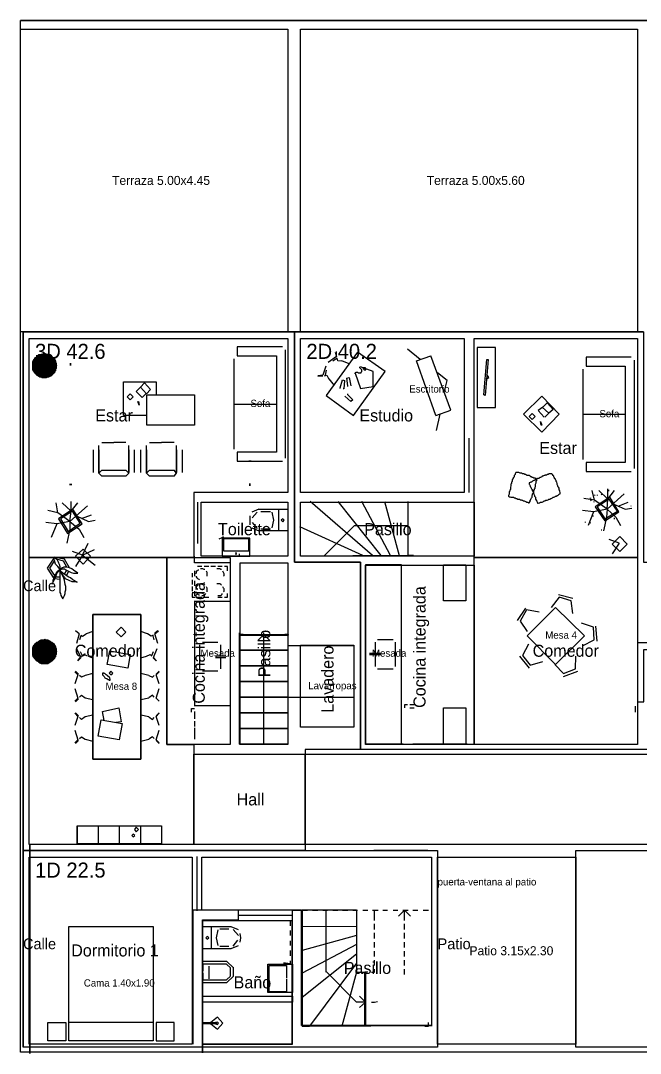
# Model space of a CAD drawing. Header units: metres. Extents: x 0 to 91.3, y 0 to 17.1.
# Drawn here: x 0 to 10.3, y -0.02 to 17.14 of the extents above; entities that cross this region are included whole.
import ezdxf

# ---------------------------------------------------------------- set-up
doc = ezdxf.new("R2010")
doc.units = ezdxf.units.M
for name, color, linetype in [('Trazo_Cotas', 9, 'Continuous'), ('Trazo_Entrada', 1, 'Continuous'), ('Trazo_Equipamiento', 8, 'Continuous'), ('Trazo_Estancias', 3, 'Continuous'), ('Trazo_Fachada', 30, 'Continuous'), ('Trazo_Medianeras', 8, 'Continuous'), ('Trazo_Pasillo', 9, 'Continuous'), ('Trazo_Patios', 3, 'Continuous'), ('Trazo_Puertas', 1, 'Continuous'), ('Trazo_Terreno', 7, 'Continuous'), ('Trazo_Unidad', 7, 'Continuous'), ('Trazo_Ventanas', 5, 'Continuous')]:
    doc.layers.add(name, color=color, linetype=linetype)

msp = doc.modelspace()

# ---------------------------------------------------------------- linework, layer by layer
at = {"layer": 'Trazo_Cotas'}
for points in [[(4.44, 17), (4.44, 11.97), (0, 11.97), (0, 17)], [(10.25, 17), (10.25, 11.97), (4.65, 11.97), (4.65, 17)], [(9.23, 3.24), (9.23, 0.13), (6.93, 0.13), (6.93, 3.24)]]:
    msp.add_lwpolyline(points, close=True, dxfattribs=at)
at = {"layer": 'Trazo_Entrada'}
for p, q in [((9.03, 5.03), (7.54, 5.03)), ((4.73, 4.94), (4.73, 3.45)), ((6.77, 3.35), (5.87, 3.35))]:
    msp.add_line(p, q, dxfattribs=at)
at = {"layer": 'Trazo_Equipamiento', "color": 9}
for p, q in [((4.4, 9.87), (4.4, 11.67)), ((6.64, 11.51), (6.43, 11.68)), ((3.55, 10.02), (3.55, 11.52)), ((5.25, 11.56), (5.11, 11.46)), ((5.26, 11.53), (5.19, 11.48)), ((5.23, 11.63), (5.25, 11.56)), ((5.25, 11.57), (5.25, 11.64)), ((6.58, 11.49), (6.82, 11.57)), ((7.15, 10.67), (6.82, 11.57)), ((10.2, 9.7), (10.2, 11.5)), ((5.07, 11.4), (5.02, 11.25)), ((5.08, 11.33), (5.06, 11.25)), ((5.46, 11.44), (5.34, 11.49)), ((6.9, 10.58), (6.58, 11.49)), ((9.35, 9.85), (9.35, 11.35)), ((5.02, 11.25), (4.94, 11.24)), ((4.94, 11.23), (5.02, 11.24)), ((5.12, 11.19), (5.21, 11.08)), ((1.99, 11.05), (1.92, 10.98)), ((2.06, 11.12), (1.99, 11.05)), ((2.09, 10.94), (1.99, 11.05)), ((2.09, 10.94), (1.99, 11.05)), ((2.06, 11.12), (2.16, 11.01)), ((2.16, 11.01), (2.09, 10.94)), ((1.92, 10.98), (2.02, 10.88)), ((2.09, 10.95), (2.02, 10.88)), ((3.55, 10.77), (4.25, 10.77)), ((6.9, 10.58), (7.15, 10.67)), ((8.68, 10.72), (8.6, 10.66)), ((8.6, 10.66), (8.7, 10.55)), ((8.78, 10.62), (8.67, 10.72)), ((8.78, 10.62), (8.67, 10.72)), ((8.75, 10.79), (8.68, 10.72)), ((8.75, 10.79), (8.85, 10.68)), ((8.85, 10.68), (8.78, 10.62)), ((6.91, 10.33), (6.97, 10.6)), ((8.78, 10.62), (8.71, 10.55)), ((9.35, 10.6), (10.05, 10.6)), ((1.35, 10.13), (1.55, 10.13)), ((1.75, 10.13), (1.55, 10.13)), ((2.14, 10.13), (2.34, 10.13)), ((2.55, 10.13), (2.34, 10.13)), ((1.21, 9.63), (1.21, 10.01)), ((1.3, 9.62), (1.3, 10.08)), ((1.3, 10.01), (1.3, 9.63)), ((1.8, 9.62), (1.8, 10.08)), ((1.8, 10.01), (1.8, 9.63)), ((1.89, 9.63), (1.89, 10.01)), ((2, 9.63), (2, 10.01)), ((2.09, 9.62), (2.09, 10.08)), ((2.09, 10.01), (2.09, 9.63)), ((2.59, 9.62), (2.59, 10.08)), ((2.59, 10.01), (2.59, 9.63)), ((2.69, 9.63), (2.69, 10.01)), ((3.6, 9.82), (4.35, 9.82)), ((9.4, 9.65), (10.15, 9.65)), ((9.54, 9.17), (9.5, 9.33)), ((9.75, 9.02), (10.03, 9.28)), ((9.76, 9.19), (9.76, 9.36)), ((9.76, 9.19), (9.87, 9.33)), ((0.62, 8.96), (0.59, 9.13)), ((0.84, 8.99), (0.84, 9.15)), ((0.84, 8.99), (0.95, 9.13)), ((9.93, 9.07), (10.1, 9.14)), ((0.82, 8.82), (1.11, 9.08)), ((1.01, 8.87), (1.18, 8.93)), ((9.52, 8.98), (9.34, 9)), ((0.6, 8.78), (0.42, 8.8)), ((1.03, 8.26), (1.12, 8.46)), ((9.95, 8.46), (9.78, 8.52)), ((9.95, 8.46), (9.83, 8.28)), ((1.03, 8.26), (0.86, 8.32)), ((1.03, 8.26), (0.91, 8.07)), ((1.03, 8.26), (1.23, 8.35)), ((1.03, 8.26), (1.24, 8.09)), ((0.58, 7.9), (0.65, 7.9)), ((0.73, 7.94), (0.77, 8.01)), ((0.76, 7.92), (0.8, 7.99)), ((0.56, 7.87), (0.65, 7.86)), ((9.18, 7.54), (8.94, 7.6)), ((8.39, 7.38), (8.25, 7.17)), ((1.2, 4.87), (1.2, 7.27)), ((1.2, 7.27), (2, 7.27)), ((2, 7.27), (2, 4.87)), ((9.58, 6.83), (9.56, 7.08)), ((0.97, 6.95), (0.91, 7)), ((0.97, 6.95), (0.93, 6.79)), ((1, 6.92), (0.98, 6.85)), ((1.2, 6.99), (1.09, 6.95)), ((2.11, 6.95), (2, 6.99)), ((2.22, 6.85), (2.2, 6.92)), ((2.23, 6.95), (2.29, 7)), ((2.28, 7), (2.23, 6.96)), ((2.28, 6.79), (2.23, 6.95)), ((0.93, 6.71), (1, 6.56)), ((2.21, 6.56), (2.27, 6.71)), ((0.95, 6.5), (0.99, 6.56)), ((1, 6.55), (0.95, 6.5)), ((0.99, 6.66), (1.02, 6.59)), ((1.12, 6.58), (1.2, 6.55)), ((2, 6.55), (2.09, 6.58)), ((2.18, 6.59), (2.21, 6.66)), ((2.2, 6.55), (2.25, 6.5)), ((2.26, 6.5), (2.21, 6.56)), ((8.29, 6.58), (8.45, 6.38)), ((0.9, 6.32), (0.95, 6.27)), ((0.95, 6.27), (0.9, 6.12)), ((0.96, 6.28), (0.91, 6.33)), ((1.2, 6.29), (1.07, 6.26)), ((2.13, 6.26), (2, 6.29)), ((2.25, 6.28), (2.3, 6.33)), ((2.3, 6.32), (2.25, 6.27)), ((2.3, 6.12), (2.25, 6.27)), ((9.02, 6.24), (9.26, 6.33)), ((0.9, 6.04), (0.95, 5.88)), ((2.25, 5.88), (2.3, 6.04)), ((0.95, 5.88), (0.9, 5.83)), ((0.91, 5.82), (0.96, 5.87)), ((1.07, 5.89), (1.2, 5.86)), ((2, 5.86), (2.13, 5.89)), ((2.25, 5.88), (2.3, 5.83)), ((0.9, 5.63), (0.95, 5.58)), ((0.95, 5.58), (0.9, 5.43)), ((0.96, 5.59), (0.91, 5.64)), ((1.2, 5.6), (1.07, 5.57)), ((2.13, 5.57), (2, 5.6)), ((2.25, 5.59), (2.3, 5.64)), ((2.3, 5.63), (2.25, 5.58)), ((2.3, 5.43), (2.25, 5.58)), ((0.9, 5.35), (0.95, 5.19)), ((2.25, 5.19), (2.3, 5.35)), ((0.95, 5.19), (0.9, 5.14)), ((0.91, 5.13), (0.96, 5.18)), ((1.07, 5.2), (1.2, 5.17)), ((2, 5.17), (2.13, 5.2)), ((2.25, 5.19), (2.3, 5.14)), ((2.3, 5.13), (2.25, 5.18)), ((2, 4.87), (1.2, 4.87)), ((0.94, 3.76), (0.94, 3.46)), ((1.29, 3.76), (1.29, 3.46)), ((1.64, 3.76), (1.64, 3.46)), ((1.99, 3.76), (1.99, 3.46)), ((2.34, 3.76), (2.34, 3.46)), ((2.2, 0.49), (0.8, 0.49))]:
    msp.add_line(p, q, dxfattribs=at)
at = {"layer": 'Trazo_Equipamiento', "color": 8}
for p, q in [((5.85, 8.25), (4.81, 9.15)), ((5.99, 8.25), (5.28, 9.15)), ((6.15, 8.25), (5.67, 9.15)), ((6.44, 9.07), (6.44, 9.15)), ((6.44, 8.25), (6.44, 9.15)), ((3.96, 9.02), (3.84, 8.97)), ((3.93, 8.97), (3.85, 8.88)), ((4.15, 8.98), (3.99, 8.98)), ((4.21, 8.84), (4.18, 8.97)), ((4.29, 8.66), (4.29, 9.02)), ((6.44, 8.91), (6.44, 8.99)), ((3.81, 8.91), (3.81, 8.84)), ((3.81, 8.84), (3.81, 8.76)), ((3.85, 8.8), (3.93, 8.7)), ((4.18, 8.71), (4.21, 8.84)), ((6.44, 8.74), (6.44, 8.82)), ((3.84, 8.71), (3.96, 8.66)), ((4.15, 8.69), (3.99, 8.69)), ((5.69, 8.25), (4.64, 8.73)), ((5.55, 8.75), (5.05, 8.25)), ((5.55, 8.75), (6.44, 8.75)), ((5.88, 8.75), (6.16, 8.75)), ((6.44, 8.57), (6.44, 8.66)), ((6.44, 8.41), (6.44, 8.49)), ((3.01, 8.07), (2.94, 8.07)), ((3.13, 8.07), (3.05, 8.07)), ((3.24, 8.07), (3.16, 8.07)), ((3.35, 8.07), (3.28, 8.07)), ((2.85, 7.96), (2.85, 7.89)), ((2.89, 8), (2.89, 7.91)), ((2.85, 7.85), (2.85, 7.77)), ((2.85, 7.74), (2.85, 7.66)), ((2.89, 7.83), (2.89, 7.75)), ((2.89, 7.66), (2.89, 7.58)), ((2.94, 7.56), (3.01, 7.56)), ((2.94, 7.56), (3.01, 7.56)), ((3.05, 7.56), (3.13, 7.56)), ((3.05, 7.56), (3.13, 7.56)), ((3.28, 7.56), (3.35, 7.56)), ((3.28, 7.56), (3.35, 7.56)), ((2.89, 7.5), (2.89, 7.41)), ((2.89, 7.33), (2.89, 7.25)), ((2.89, 7.16), (2.89, 7.08)), ((2.89, 7), (2.89, 6.91)), ((2.89, 6.83), (2.89, 6.75)), ((2.98, 6.37), (2.98, 6.77)), ((3.02, 6.81), (3.28, 6.81)), ((3.32, 6.77), (3.32, 6.58)), ((5.55, 6.75), (4.45, 6.75)), ((5.89, 6.81), (5.89, 6.63)), ((6.19, 6.85), (5.93, 6.85)), ((6.23, 6.41), (6.23, 6.81)), ((2.89, 6.66), (2.89, 6.58)), ((3.41, 6.58), (3.24, 6.58)), ((3.24, 6.56), (3.41, 6.56)), ((3.32, 6.56), (3.32, 6.37)), ((5.8, 6.63), (5.98, 6.63)), ((5.98, 6.6), (5.8, 6.6)), ((5.89, 6.6), (5.89, 6.41)), ((2.89, 6.5), (2.89, 6.41)), ((5.93, 6.37), (6.19, 6.37)), ((2.89, 6.33), (2.89, 6.25)), ((3.28, 6.33), (3.02, 6.33)), ((2.89, 6.16), (2.89, 6.08)), ((2.89, 6), (2.89, 5.91)), ((4.45, 5.9), (5.55, 5.9)), ((2.89, 5.83), (2.89, 5.75)), ((6.54, 5.77), (6.47, 5.77)), ((6.47, 5.72), (6.54, 5.72)), ((10.22, 5.65), (10.22, 5.75)), ((2.89, 5.66), (2.89, 5.58)), ((2.89, 5.61), (2.89, 5.54)), ((2.89, 5.5), (2.89, 5.41)), ((2.89, 5.5), (2.89, 5.43)), ((2.89, 5.39), (2.89, 5.31)), ((2.89, 5.33), (2.89, 5.25)), ((2.89, 5.28), (2.89, 5.2)), ((3.64, 5.12), (3.75, 5.12)), ((3.84, 5.12), (3.92, 5.12)), ((4, 5.12), (4.09, 5.12)), ((4.17, 5.12), (4.25, 5.12)), ((4.34, 5.12), (4.44, 5.12)), ((6.36, 5.12), (5.73, 5.12)), ((7.42, 5.12), (6.52, 5.12)), ((5.58, 2.36), (4.68, 2.36)), ((4.68, 2.36), (4.77, 2.36)), ((4.85, 2.36), (4.94, 2.36)), ((5.02, 2.36), (5.1, 2.36)), ((5.19, 2.36), (5.27, 2.36)), ((5.35, 2.36), (5.44, 2.36)), ((5.52, 2.36), (5.6, 2.36)), ((5.69, 2.36), (5.77, 2.36)), ((5.85, 2.36), (5.94, 2.36)), ((6.02, 2.36), (6.1, 2.36)), ((6.19, 2.36), (6.27, 2.36)), ((6.35, 2.36), (6.44, 2.36)), ((6.52, 2.36), (6.6, 2.36)), ((6.69, 2.36), (6.78, 2.36)), ((3.17, 1.72), (3.17, 2.08)), ((3.62, 2.03), (3.5, 2.08)), ((4.48, 2.19), (4.48, 2.1)), ((5.58, 2.09), (4.68, 2.08)), ((3.28, 2.03), (3.25, 1.9)), ((3.25, 1.9), (3.28, 1.77)), ((3.31, 2.05), (3.46, 2.05)), ((3.62, 1.94), (3.53, 2.04)), ((3.66, 1.9), (3.65, 1.97)), ((3.65, 1.83), (3.66, 1.9)), ((4.48, 2.02), (4.48, 1.94)), ((5.58, 1.94), (4.68, 1.69)), ((3.31, 1.76), (3.46, 1.76)), ((3.5, 1.72), (3.62, 1.77)), ((3.53, 1.76), (3.61, 1.86)), ((4.48, 1.85), (4.48, 1.77)), ((5.58, 1.79), (4.68, 1.31)), ((4.48, 1.69), (4.48, 1.6)), ((5.58, 1.63), (4.68, 0.91)), ((3.02, 1.16), (3.02, 1.5)), ((3.42, 1.46), (3.03, 1.46)), ((3.03, 1.46), (3.03, 1.35)), ((3.13, 1.43), (3.13, 1.22)), ((3.54, 1.4), (3.42, 1.51)), ((3.49, 1.4), (3.42, 1.46)), ((3.49, 1.27), (3.49, 1.4)), ((3.54, 1.26), (3.54, 1.41)), ((5.58, 1.48), (4.8, 0.43)), ((3.03, 1.31), (3.03, 1.2)), ((3.42, 1.15), (3.54, 1.26)), ((3.42, 1.2), (3.49, 1.26)), ((5.08, 1.34), (5.58, 0.83)), ((5.58, 1.33), (5.34, 0.43)), ((3.42, 1.15), (3.02, 1.15)), ((3.03, 1.2), (3.42, 1.2)), ((5.73, 0.83), (5.58, 0.83)), ((3.02, 0.13), (4.52, 0.13))]:
    msp.add_line(p, q, dxfattribs=at)
at = {"layer": 'Trazo_Equipamiento', "color": 9}
for points in [[(4.35, 11.72), (3.6, 11.72), (3.6, 11.57), (4.25, 11.57), (4.25, 9.97), (3.6, 9.97), (3.6, 9.82)], [(3.6, 11.57), (4.25, 11.57), (4.25, 9.97), (3.6, 9.97)], [(5.34, 11.48), (5.27, 11.49), (5.26, 11.53)], [(10.15, 11.55), (9.4, 11.55), (9.4, 11.4), (10.05, 11.4), (10.05, 9.8), (9.4, 9.8), (9.4, 9.65)], [(5.56, 11.28), (5.65, 11.03), (5.86, 11.06), (5.86, 11.31), (5.65, 11.39)], [(5.56, 11.27), (5.56, 11.29), (5.57, 11.29), (5.57, 11.3), (5.6, 11.3), (5.61, 11.29), (5.66, 11.29), (5.66, 11.3), (5.67, 11.31), (5.67, 11.34), (5.64, 11.37), (5.64, 11.39)], [(9.4, 11.4), (10.05, 11.4), (10.05, 9.8), (9.4, 9.8)], [(5.05, 11.24), (5.09, 11.25), (5.12, 11.18)], [(5.31, 11.03), (5.31, 11.04), (5.35, 11.17), (5.38, 11.16), (5.37, 11.02), (5.36, 11.02)], [(5.44, 11.06), (5.44, 11.07), (5.42, 11.2), (5.46, 11.21), (5.49, 11.07)], [(7.04, 10.96), (7.09, 11.16), (6.93, 11.29)], [(7.74, 11.18), (7.78, 11.21), (7.75, 11.26)], [(2.1, 10.58), (1.71, 10.58), (1.71, 11.14), (2.25, 11.14), (2.25, 10.92)], [(5.43, 10.94), (5.43, 10.93), (5.52, 10.84), (5.49, 10.81), (5.39, 10.9)], [(1.96, 10.81), (1.97, 10.75), (1.95, 10.81)], [(8.64, 10.48), (8.66, 10.42), (8.65, 10.42), (8.64, 10.48)], [(1.35, 9.67), (1.3, 9.62), (1.35, 9.57)], [(1.35, 9.67), (1.55, 9.67), (1.75, 9.67)], [(1.75, 9.57), (1.8, 9.62), (1.75, 9.67)], [(2.14, 9.67), (2.09, 9.62), (2.14, 9.57)], [(2.14, 9.67), (2.34, 9.67), (2.55, 9.67)], [(2.55, 9.57), (2.59, 9.62), (2.55, 9.67)], [(1.75, 9.57), (1.55, 9.57), (1.35, 9.57)], [(2.55, 9.57), (2.34, 9.57), (2.14, 9.57)], [(9.75, 9.02), (9.76, 9.19), (9.61, 9.33)], [(9.65, 9.27), (9.66, 9.26), (9.66, 9.27)], [(9.77, 9.33), (9.78, 9.33), (9.77, 9.33)], [(0.82, 8.82), (0.84, 8.99), (0.69, 9.13)], [(9.75, 9.02), (9.54, 9.17), (9.36, 9.2)], [(9.47, 9.2), (9.47, 9.21), (9.47, 9.2)], [(9.47, 9.17), (9.48, 9.16), (9.48, 9.17)], [(9.53, 9.14), (9.53, 9.15), (9.53, 9.15)], [(9.54, 9.26), (9.55, 9.25), (9.55, 9.25)], [(9.58, 9.26), (9.58, 9.26), (9.58, 9.25)], [(9.85, 9.11), (10.05, 9.02), (10.16, 9.04)], [(0.82, 8.82), (0.62, 8.96), (0.45, 9)], [(9.75, 9.02), (9.52, 8.98), (9.43, 8.75)], [(9.75, 9.02), (9.74, 8.89), (9.69, 8.66)], [(9.75, 9.02), (9.89, 8.89), (9.97, 8.75)], [(9.87, 8.96), (9.88, 8.96), (9.88, 8.96)], [(10.15, 9.07), (10.15, 9.07), (10.15, 9.08)], [(0.82, 8.82), (0.6, 8.78), (0.51, 8.55)], [(0.82, 8.82), (0.82, 8.69), (0.77, 8.46)], [(0.82, 8.82), (0.97, 8.69), (1.05, 8.55)], [(0.93, 8.91), (1.13, 8.82), (1.24, 8.84)], [(9.39, 8.8), (9.39, 8.8), (9.39, 8.81)], [(9.46, 8.8), (9.47, 8.79), (9.47, 8.8)], [(9.51, 8.91), (9.51, 8.91), (9.52, 8.91)], [(9.86, 8.87), (9.87, 8.86), (9.87, 8.88)], [(9.65, 8.68), (9.66, 8.68), (9.66, 8.68)], [(0.55, 8.21), (0.44, 8.04), (0.55, 7.87)], [(0.56, 8.17), (0.48, 8.04), (0.57, 7.91)], [(0.65, 8.01), (0.64, 8.04), (0.62, 8.07), (0.58, 8.11), (0.55, 8.2), (0.55, 8.23)], [(0.55, 8.23), (0.58, 8.21), (0.6, 8.19), (0.62, 8.16), (0.63, 8.13), (0.64, 8.11), (0.65, 8.07), (0.65, 8.01)], [(0.81, 8.05), (0.73, 8.19), (0.57, 8.22)], [(0.77, 8.06), (0.71, 8.16), (0.6, 8.19)], [(0.65, 8.01), (0.6, 7.96), (0.59, 7.93), (0.58, 7.89), (0.52, 7.77)], [(0.54, 7.81), (0.54, 7.84), (0.55, 7.86), (0.57, 7.92), (0.59, 7.95), (0.6, 7.98), (0.62, 8), (0.64, 8.01), (0.65, 8.01)], [(0.95, 7.96), (0.88, 8.01), (0.85, 8.03), (0.81, 8.05), (0.76, 8.06), (0.72, 8.06), (0.68, 8.04), (0.65, 8.01)], [(0.65, 8.01), (0.69, 8.03), (0.73, 8.03), (0.74, 8.02), (0.84, 7.97), (0.88, 7.96), (0.95, 7.96)], [(0.65, 8.01), (0.65, 7.64), (0.66, 7.62), (0.67, 7.59), (0.7, 7.53)], [(0.7, 7.53), (0.73, 7.59), (0.74, 7.62), (0.74, 7.65), (0.75, 7.68), (0.75, 7.74), (0.74, 7.77), (0.73, 7.84), (0.71, 7.89), (0.65, 8.01)], [(0.65, 8.01), (0.67, 7.97), (0.7, 7.92), (0.73, 7.89), (0.74, 7.87), (0.8, 7.84), (0.85, 7.82), (0.9, 7.82), (0.94, 7.81)], [(0.94, 7.81), (0.87, 7.85), (0.83, 7.88), (0.79, 7.9), (0.72, 7.95), (0.65, 8.01)], [(9.18, 7.29), (9.15, 7.5), (8.95, 7.56), (8.82, 7.39)], [(8.62, 7.31), (8.41, 7.35), (8.3, 7.16), (8.42, 6.99)], [(9.34, 6.75), (9.53, 6.85), (9.52, 7.06), (9.32, 7.13)], [(1, 6.93), (1.03, 6.91), (1.09, 6.95)], [(2.2, 6.93), (2.17, 6.91), (2.11, 6.95)], [(8.44, 6.78), (8.34, 6.59), (8.47, 6.43), (8.68, 6.49)], [(1.11, 6.58), (1.05, 6.61), (1.02, 6.58)], [(2.09, 6.58), (2.15, 6.61), (2.18, 6.58)], [(8.88, 6.44), (9.02, 6.29), (9.22, 6.37), (9.23, 6.58)], [(1.07, 6.26), (1.01, 6.23), (0.98, 6.26)], [(2.13, 6.26), (2.19, 6.23), (2.22, 6.26)], [(0.98, 5.9), (1.01, 5.93), (1.07, 5.89)], [(2.22, 5.9), (2.19, 5.93), (2.13, 5.89)], [(1.39, 5.51), (1.36, 5.66), (1.63, 5.72), (1.67, 5.49), (1.58, 5.48)], [(1.07, 5.57), (1.01, 5.53), (0.98, 5.56)], [(2.13, 5.57), (2.19, 5.53), (2.22, 5.56)], [(0.98, 5.21), (1.01, 5.24), (1.07, 5.2)], [(2.22, 5.21), (2.19, 5.24), (2.13, 5.2)]]:
    msp.add_lwpolyline(points, dxfattribs=at)
for points in [[(7.59, 10.71), (7.89, 10.71), (7.89, 11.71), (7.59, 11.71)], [(5.53, 10.58), (6.06, 11.31), (5.6, 11.63), (5.08, 10.91)], [(7.7, 10.92), (7.75, 11.51), (7.77, 11.51), (7.72, 10.91)], [(0.83, 11.41), (0.83, 11.45)], [(5.69, 11.37), (5.71, 11.34), (5.74, 11.34), (5.73, 11.37)], [(1.82, 10.84), (1.87, 10.89), (1.82, 10.94), (1.77, 10.89)], [(2.89, 10.42), (2.1, 10.42), (2.1, 10.92), (2.89, 10.92)], [(8.66, 10.3), (8.95, 10.6), (8.66, 10.9), (8.36, 10.6)], [(8.5, 10.51), (8.55, 10.56), (8.5, 10.61), (8.45, 10.56)], [(3.79, 9.82), (3.83, 9.82)], [(8.45, 9.13), (8.47, 9.15), (8.47, 9.17), (8.48, 9.18), (8.48, 9.19), (8.49, 9.21), (8.5, 9.22), (8.5, 9.25), (8.51, 9.26), (8.51, 9.28), (8.53, 9.3), (8.53, 9.33), (8.54, 9.35), (8.54, 9.36), (8.55, 9.37), (8.55, 9.39), (8.56, 9.4), (8.56, 9.44), (8.57, 9.46), (8.57, 9.49), (8.58, 9.5), (8.58, 9.52), (8.57, 9.53), (8.56, 9.53), (8.55, 9.54), (8.53, 9.54), (8.52, 9.55), (8.5, 9.55), (8.49, 9.56), (8.48, 9.56), (8.47, 9.57), (8.45, 9.58), (8.42, 9.58), (8.41, 9.59), (8.39, 9.6), (8.38, 9.6), (8.37, 9.61), (8.34, 9.61), (8.33, 9.62), (8.3, 9.62), (8.28, 9.63), (8.23, 9.63), (8.22, 9.61), (8.22, 9.6), (8.2, 9.58), (8.2, 9.56), (8.19, 9.55), (8.18, 9.53), (8.18, 9.52), (8.17, 9.51), (8.17, 9.48), (8.16, 9.47), (8.16, 9.45), (8.15, 9.44), (8.15, 9.41), (8.14, 9.39), (8.14, 9.35), (8.13, 9.34), (8.13, 9.32), (8.12, 9.31), (8.12, 9.27), (8.11, 9.25), (8.11, 9.24), (8.12, 9.23), (8.13, 9.23), (8.15, 9.22), (8.19, 9.22), (8.2, 9.21), (8.22, 9.21), (8.23, 9.2), (8.25, 9.2), (8.26, 9.19), (8.29, 9.19), (8.3, 9.18), (8.32, 9.18), (8.33, 9.17), (8.34, 9.17), (8.36, 9.16), (8.37, 9.16), (8.39, 9.15), (8.4, 9.15), (8.41, 9.14), (8.43, 9.14), (8.44, 9.13)], [(8.59, 9.12), (8.6, 9.12), (8.62, 9.13), (8.63, 9.13), (8.64, 9.14), (8.67, 9.14), (8.69, 9.15), (8.7, 9.16), (8.72, 9.16), (8.73, 9.17), (8.75, 9.17), (8.77, 9.18), (8.78, 9.19), (8.8, 9.19), (8.81, 9.2), (8.82, 9.2), (8.84, 9.21), (8.85, 9.22), (8.86, 9.22), (8.88, 9.23), (8.89, 9.24), (8.9, 9.24), (8.92, 9.25), (8.93, 9.25), (8.95, 9.27), (8.97, 9.28), (8.97, 9.3), (8.96, 9.32), (8.96, 9.33), (8.95, 9.34), (8.95, 9.37), (8.94, 9.39), (8.93, 9.4), (8.93, 9.41), (8.92, 9.43), (8.92, 9.45), (8.91, 9.47), (8.9, 9.48), (8.9, 9.5), (8.89, 9.51), (8.89, 9.52), (8.88, 9.53), (8.87, 9.55), (8.86, 9.56), (8.86, 9.57), (8.85, 9.58), (8.84, 9.6), (8.83, 9.61), (8.78, 9.61), (8.77, 9.6), (8.75, 9.6), (8.74, 9.59), (8.72, 9.59), (8.71, 9.58), (8.7, 9.58), (8.68, 9.57), (8.67, 9.57), (8.66, 9.56), (8.64, 9.55), (8.63, 9.55), (8.61, 9.53), (8.59, 9.53), (8.58, 9.52), (8.56, 9.52), (8.54, 9.5), (8.53, 9.5), (8.51, 9.49), (8.49, 9.47), (8.48, 9.47), (8.46, 9.46), (8.45, 9.46), (8.45, 9.44), (8.46, 9.43), (8.47, 9.41), (8.47, 9.4), (8.48, 9.39), (8.48, 9.38), (8.49, 9.36), (8.5, 9.35), (8.5, 9.33), (8.52, 9.31), (8.52, 9.3), (8.53, 9.28), (8.53, 9.27), (8.54, 9.25), (8.54, 9.24), (8.56, 9.22), (8.56, 9.19), (8.57, 9.17), (8.58, 9.16), (8.58, 9.15), (8.59, 9.13)], [(3.81, 9.45), (3.81, 9.41)], [(0.85, 9.43), (0.81, 9.43)], [(9.94, 8.98), (9.79, 9.22), (9.55, 9.06), (9.71, 8.83)], [(9.92, 8.99), (9.78, 9.19), (9.58, 9.06), (9.71, 8.86)], [(1.02, 8.78), (0.87, 9.02), (0.63, 8.86), (0.78, 8.62)], [(0.99, 8.79), (0.86, 8.99), (0.66, 8.86), (0.79, 8.65)], [(9.96, 8.32), (10.08, 8.44), (9.96, 8.57), (9.83, 8.44)], [(1.04, 8.11), (1.16, 8.24), (1.04, 8.36), (0.91, 8.24)], [(8.89, 6.44), (9.37, 6.92), (8.89, 7.39), (8.42, 6.92)], [(2, 7.27), (1.2, 7.27), (1.2, 4.87), (2, 4.87)], [(1.67, 6.9), (1.75, 6.98), (1.67, 7.06), (1.59, 6.98)], [(1.82, 6.61), (1.78, 6.38), (1.44, 6.44), (1.48, 6.67)], [(1.36, 6.3), (1.36, 6.27), (1.39, 6.24), (1.4, 6.22), (1.42, 6.21), (1.43, 6.21), (1.45, 6.19), (1.46, 6.19), (1.47, 6.18), (1.49, 6.18), (1.49, 6.2), (1.48, 6.21), (1.48, 6.22), (1.44, 6.26), (1.42, 6.27), (1.4, 6.29), (1.39, 6.29), (1.38, 6.3)], [(1.5, 6.27), (1.53, 6.3), (1.5, 6.33), (1.47, 6.3)], [(1.69, 5.46), (1.64, 5.19), (1.29, 5.25), (1.34, 5.52)], [(2.34, 3.46), (0.94, 3.46), (0.94, 3.76), (2.34, 3.76)], [(1.87, 3.58), (1.9, 3.6), (1.87, 3.62), (1.85, 3.6)], [(1.92, 3.66), (1.96, 3.7), (1.92, 3.74), (1.89, 3.7)], [(2.2, 0.19), (0.8, 0.19), (0.8, 2.09), (2.2, 2.09)], [(0.75, 0.19), (0.45, 0.19), (0.45, 0.49), (0.75, 0.49)], [(2.25, 0.19), (2.55, 0.19), (2.55, 0.49), (2.25, 0.49)]]:
    msp.add_lwpolyline(points, close=True, dxfattribs=at)
at = {"layer": 'Trazo_Equipamiento', "color": 8}
for points in [[(0.4, 11.21), (0.6, 11.41), (0.4, 11.61), (0.2, 11.41)], [(0.4, 11.21), (0.6, 11.41), (0.4, 11.61), (0.2, 11.41)], [(0.22, 11.31), (0.22, 11.51), (0.21, 11.32)], [(0.22, 11.51), (0.21, 11.32), (0.21, 11.49)], [(0.22, 11.31), (0.22, 11.51), (0.21, 11.32)], [(0.22, 11.51), (0.21, 11.32), (0.21, 11.49)], [(0.23, 11.29), (0.23, 11.52), (0.22, 11.31)], [(0.23, 11.52), (0.22, 11.31), (0.22, 11.51)], [(0.23, 11.29), (0.23, 11.52), (0.22, 11.31)], [(0.23, 11.52), (0.22, 11.31), (0.22, 11.51)], [(0.24, 11.28), (0.24, 11.54), (0.23, 11.29)], [(0.24, 11.54), (0.23, 11.29), (0.23, 11.52)], [(0.24, 11.28), (0.24, 11.54), (0.23, 11.29)], [(0.24, 11.54), (0.23, 11.29), (0.23, 11.52)], [(0.26, 11.26), (0.26, 11.55), (0.24, 11.28)], [(0.26, 11.55), (0.24, 11.28), (0.24, 11.54)], [(0.26, 11.26), (0.26, 11.55), (0.24, 11.28)], [(0.26, 11.55), (0.24, 11.28), (0.24, 11.54)], [(0.27, 11.25), (0.27, 11.56), (0.26, 11.26)], [(0.27, 11.56), (0.26, 11.26), (0.26, 11.55)], [(0.27, 11.25), (0.27, 11.56), (0.26, 11.26)], [(0.27, 11.56), (0.26, 11.26), (0.26, 11.55)], [(0.29, 11.24), (0.29, 11.58), (0.27, 11.25)], [(0.29, 11.58), (0.27, 11.25), (0.27, 11.56)], [(0.29, 11.24), (0.29, 11.58), (0.27, 11.25)], [(0.29, 11.58), (0.27, 11.25), (0.27, 11.56)], [(0.3, 11.23), (0.3, 11.59), (0.29, 11.24)], [(0.3, 11.59), (0.29, 11.24), (0.29, 11.58)], [(0.3, 11.23), (0.3, 11.59), (0.29, 11.24)], [(0.3, 11.59), (0.29, 11.24), (0.29, 11.58)], [(0.32, 11.22), (0.32, 11.59), (0.3, 11.23)], [(0.32, 11.59), (0.3, 11.23), (0.3, 11.59)], [(0.32, 11.22), (0.32, 11.59), (0.3, 11.23)], [(0.32, 11.59), (0.3, 11.23), (0.3, 11.59)], [(0.34, 11.22), (0.34, 11.6), (0.32, 11.22)], [(0.34, 11.6), (0.32, 11.22), (0.32, 11.59)], [(0.34, 11.22), (0.34, 11.6), (0.32, 11.22)], [(0.34, 11.6), (0.32, 11.22), (0.32, 11.59)], [(0.36, 11.21), (0.36, 11.6), (0.34, 11.22)], [(0.36, 11.6), (0.34, 11.22), (0.34, 11.6)], [(0.36, 11.21), (0.36, 11.6), (0.34, 11.22)], [(0.36, 11.6), (0.34, 11.22), (0.34, 11.6)], [(0.38, 11.21), (0.38, 11.61), (0.36, 11.21)], [(0.38, 11.61), (0.36, 11.21), (0.36, 11.6)], [(0.38, 11.21), (0.38, 11.61), (0.36, 11.21)], [(0.38, 11.61), (0.36, 11.21), (0.36, 11.6)], [(0.4, 11.21), (0.4, 11.61), (0.38, 11.21)], [(0.4, 11.61), (0.38, 11.21), (0.38, 11.61)], [(0.4, 11.21), (0.4, 11.61), (0.38, 11.21)], [(0.4, 11.61), (0.38, 11.21), (0.38, 11.61)], [(0.41, 11.21), (0.41, 11.61), (0.4, 11.21)], [(0.41, 11.61), (0.4, 11.21), (0.4, 11.61)], [(0.41, 11.21), (0.41, 11.61), (0.4, 11.21)], [(0.41, 11.61), (0.4, 11.21), (0.4, 11.61)], [(0.43, 11.6), (0.41, 11.21), (0.41, 11.61)], [(0.43, 11.6), (0.41, 11.21), (0.41, 11.61)], [(0.43, 11.21), (0.43, 11.6), (0.41, 11.21)], [(0.43, 11.21), (0.43, 11.6), (0.41, 11.21)], [(0.45, 11.22), (0.45, 11.6), (0.43, 11.21)], [(0.45, 11.6), (0.43, 11.21), (0.43, 11.6)], [(0.45, 11.22), (0.45, 11.6), (0.43, 11.21)], [(0.45, 11.6), (0.43, 11.21), (0.43, 11.6)], [(0.47, 11.59), (0.45, 11.22), (0.45, 11.6)], [(0.47, 11.59), (0.45, 11.22), (0.45, 11.6)], [(0.47, 11.22), (0.47, 11.59), (0.45, 11.22)], [(0.47, 11.22), (0.47, 11.59), (0.45, 11.22)], [(0.49, 11.23), (0.49, 11.59), (0.47, 11.22)], [(0.49, 11.59), (0.47, 11.22), (0.47, 11.59)], [(0.49, 11.23), (0.49, 11.59), (0.47, 11.22)], [(0.49, 11.59), (0.47, 11.22), (0.47, 11.59)], [(0.5, 11.58), (0.49, 11.23), (0.49, 11.59)], [(0.5, 11.58), (0.49, 11.23), (0.49, 11.59)], [(0.5, 11.24), (0.5, 11.58), (0.49, 11.23)], [(0.5, 11.24), (0.5, 11.58), (0.49, 11.23)], [(0.52, 11.56), (0.5, 11.24), (0.5, 11.58)], [(0.52, 11.56), (0.5, 11.24), (0.5, 11.58)], [(0.52, 11.25), (0.52, 11.56), (0.5, 11.24)], [(0.52, 11.25), (0.52, 11.56), (0.5, 11.24)], [(0.53, 11.55), (0.52, 11.25), (0.52, 11.56)], [(0.53, 11.55), (0.52, 11.25), (0.52, 11.56)], [(0.53, 11.26), (0.53, 11.55), (0.52, 11.25)], [(0.53, 11.26), (0.53, 11.55), (0.52, 11.25)], [(0.55, 11.54), (0.53, 11.26), (0.53, 11.55)], [(0.55, 11.54), (0.53, 11.26), (0.53, 11.55)], [(0.55, 11.28), (0.55, 11.54), (0.53, 11.26)], [(0.55, 11.28), (0.55, 11.54), (0.53, 11.26)], [(0.56, 11.52), (0.55, 11.28), (0.55, 11.54)], [(0.56, 11.52), (0.55, 11.28), (0.55, 11.54)], [(0.56, 11.29), (0.56, 11.52), (0.55, 11.28)], [(0.56, 11.29), (0.56, 11.52), (0.55, 11.28)], [(0.57, 11.51), (0.56, 11.29), (0.56, 11.52)], [(0.57, 11.51), (0.56, 11.29), (0.56, 11.52)], [(0.57, 11.31), (0.57, 11.51), (0.56, 11.29)], [(0.57, 11.31), (0.57, 11.51), (0.56, 11.29)], [(0.58, 11.49), (0.57, 11.31), (0.57, 11.51)], [(0.58, 11.49), (0.57, 11.31), (0.57, 11.51)], [(0.21, 11.32), (0.21, 11.49), (0.2, 11.34)], [(0.21, 11.49), (0.2, 11.34), (0.2, 11.47)], [(0.21, 11.32), (0.21, 11.49), (0.2, 11.34)], [(0.21, 11.49), (0.2, 11.34), (0.2, 11.47)], [(0.2, 11.34), (0.2, 11.47), (0.2, 11.36)], [(0.2, 11.47), (0.2, 11.36), (0.2, 11.45)], [(0.2, 11.34), (0.2, 11.47), (0.2, 11.36)], [(0.2, 11.47), (0.2, 11.36), (0.2, 11.45)], [(0.2, 11.36), (0.2, 11.45), (0.2, 11.38)], [(0.2, 11.45), (0.2, 11.38), (0.2, 11.44)], [(0.2, 11.36), (0.2, 11.45), (0.2, 11.38)], [(0.2, 11.45), (0.2, 11.38), (0.2, 11.44)], [(0.58, 11.32), (0.58, 11.49), (0.57, 11.31)], [(0.58, 11.32), (0.58, 11.49), (0.57, 11.31)], [(0.58, 11.47), (0.58, 11.32), (0.58, 11.49)], [(0.58, 11.47), (0.58, 11.32), (0.58, 11.49)], [(0.59, 11.45), (0.58, 11.34), (0.58, 11.47)], [(0.58, 11.34), (0.58, 11.47), (0.58, 11.32)], [(0.59, 11.45), (0.58, 11.34), (0.58, 11.47)], [(0.58, 11.34), (0.58, 11.47), (0.58, 11.32)], [(0.59, 11.36), (0.59, 11.45), (0.58, 11.34)], [(0.59, 11.36), (0.59, 11.45), (0.58, 11.34)], [(0.59, 11.44), (0.59, 11.36), (0.59, 11.45)], [(0.59, 11.44), (0.59, 11.36), (0.59, 11.45)], [(0.59, 11.38), (0.59, 11.44), (0.59, 11.36)], [(0.59, 11.38), (0.59, 11.44), (0.59, 11.36)], [(4.38, 8.84), (4.36, 8.86), (4.33, 8.84), (4.36, 8.81)], [(3.81, 8.54), (3.35, 8.54), (3.35, 8.24), (3.81, 8.24)], [(3.37, 8.33), (3.79, 8.33), (3.79, 8.53), (3.37, 8.53)], [(3.57, 8.28), (3.58, 8.27), (3.59, 8.28), (3.58, 8.3)], [(6.33, 8.1), (5.73, 8.1), (5.73, 5.12), (6.33, 5.12)], [(7.4, 7.5), (7.03, 7.5), (7.03, 8.1), (7.4, 8.1)], [(2.89, 5.76), (3.49, 5.76), (3.49, 7.49), (2.89, 7.49)], [(3.64, 6.94), (4.44, 6.94), (4.44, 6.68), (3.64, 6.68)], [(4.45, 6.93), (4.45, 6.94), (3.64, 6.93)], [(4.45, 6.94), (3.64, 6.93), (3.64, 6.94)], [(0.4, 6.46), (0.6, 6.66), (0.4, 6.86), (0.2, 6.66)], [(0.4, 6.46), (0.6, 6.66), (0.4, 6.86), (0.2, 6.66)], [(0.21, 6.57), (0.21, 6.74), (0.2, 6.59)], [(0.21, 6.74), (0.2, 6.59), (0.2, 6.72)], [(0.21, 6.57), (0.21, 6.74), (0.2, 6.59)], [(0.21, 6.74), (0.2, 6.59), (0.2, 6.72)], [(0.2, 6.59), (0.2, 6.72), (0.2, 6.61)], [(0.2, 6.72), (0.2, 6.61), (0.2, 6.7)], [(0.2, 6.59), (0.2, 6.72), (0.2, 6.61)], [(0.2, 6.72), (0.2, 6.61), (0.2, 6.7)], [(0.2, 6.61), (0.2, 6.7), (0.2, 6.63)], [(0.2, 6.7), (0.2, 6.63), (0.2, 6.68)], [(0.2, 6.61), (0.2, 6.7), (0.2, 6.63)], [(0.2, 6.7), (0.2, 6.63), (0.2, 6.68)], [(0.22, 6.56), (0.22, 6.76), (0.21, 6.57)], [(0.22, 6.76), (0.21, 6.57), (0.21, 6.74)], [(0.22, 6.56), (0.22, 6.76), (0.21, 6.57)], [(0.22, 6.76), (0.21, 6.57), (0.21, 6.74)], [(0.23, 6.54), (0.23, 6.77), (0.22, 6.56)], [(0.23, 6.77), (0.22, 6.56), (0.22, 6.76)], [(0.23, 6.54), (0.23, 6.77), (0.22, 6.56)], [(0.23, 6.77), (0.22, 6.56), (0.22, 6.76)], [(0.24, 6.53), (0.24, 6.79), (0.23, 6.54)], [(0.24, 6.79), (0.23, 6.54), (0.23, 6.77)], [(0.24, 6.53), (0.24, 6.79), (0.23, 6.54)], [(0.24, 6.79), (0.23, 6.54), (0.23, 6.77)], [(0.26, 6.51), (0.26, 6.8), (0.24, 6.53)], [(0.26, 6.8), (0.24, 6.53), (0.24, 6.79)], [(0.26, 6.51), (0.26, 6.8), (0.24, 6.53)], [(0.26, 6.8), (0.24, 6.53), (0.24, 6.79)], [(0.27, 6.5), (0.27, 6.81), (0.26, 6.51)], [(0.27, 6.81), (0.26, 6.51), (0.26, 6.8)], [(0.27, 6.5), (0.27, 6.81), (0.26, 6.51)], [(0.27, 6.81), (0.26, 6.51), (0.26, 6.8)], [(0.29, 6.49), (0.29, 6.82), (0.27, 6.5)], [(0.29, 6.82), (0.27, 6.5), (0.27, 6.81)], [(0.29, 6.49), (0.29, 6.82), (0.27, 6.5)], [(0.29, 6.82), (0.27, 6.5), (0.27, 6.81)], [(0.3, 6.48), (0.3, 6.83), (0.29, 6.49)], [(0.3, 6.83), (0.29, 6.49), (0.29, 6.82)], [(0.3, 6.48), (0.3, 6.83), (0.29, 6.49)], [(0.3, 6.83), (0.29, 6.49), (0.29, 6.82)], [(0.32, 6.47), (0.32, 6.84), (0.3, 6.48)], [(0.32, 6.84), (0.3, 6.48), (0.3, 6.83)], [(0.32, 6.47), (0.32, 6.84), (0.3, 6.48)], [(0.32, 6.84), (0.3, 6.48), (0.3, 6.83)], [(0.34, 6.46), (0.34, 6.85), (0.32, 6.47)], [(0.34, 6.85), (0.32, 6.47), (0.32, 6.84)], [(0.34, 6.46), (0.34, 6.85), (0.32, 6.47)], [(0.34, 6.85), (0.32, 6.47), (0.32, 6.84)], [(0.36, 6.46), (0.36, 6.85), (0.34, 6.46)], [(0.36, 6.85), (0.34, 6.46), (0.34, 6.85)], [(0.36, 6.46), (0.36, 6.85), (0.34, 6.46)], [(0.36, 6.85), (0.34, 6.46), (0.34, 6.85)], [(0.38, 6.46), (0.38, 6.85), (0.36, 6.46)], [(0.38, 6.85), (0.36, 6.46), (0.36, 6.85)], [(0.38, 6.46), (0.38, 6.85), (0.36, 6.46)], [(0.38, 6.85), (0.36, 6.46), (0.36, 6.85)], [(0.4, 6.46), (0.4, 6.85), (0.38, 6.46)], [(0.4, 6.85), (0.38, 6.46), (0.38, 6.85)], [(0.4, 6.46), (0.4, 6.85), (0.38, 6.46)], [(0.4, 6.85), (0.38, 6.46), (0.38, 6.85)], [(0.41, 6.46), (0.41, 6.85), (0.4, 6.46)], [(0.41, 6.85), (0.4, 6.46), (0.4, 6.85)], [(0.41, 6.46), (0.41, 6.85), (0.4, 6.46)], [(0.41, 6.85), (0.4, 6.46), (0.4, 6.85)], [(0.43, 6.46), (0.43, 6.85), (0.41, 6.46)], [(0.43, 6.85), (0.41, 6.46), (0.41, 6.85)], [(0.43, 6.46), (0.43, 6.85), (0.41, 6.46)], [(0.43, 6.85), (0.41, 6.46), (0.41, 6.85)], [(0.45, 6.46), (0.45, 6.85), (0.43, 6.46)], [(0.45, 6.85), (0.43, 6.46), (0.43, 6.85)], [(0.45, 6.46), (0.45, 6.85), (0.43, 6.46)], [(0.45, 6.85), (0.43, 6.46), (0.43, 6.85)], [(0.47, 6.84), (0.45, 6.46), (0.45, 6.85)], [(0.47, 6.84), (0.45, 6.46), (0.45, 6.85)], [(0.47, 6.47), (0.47, 6.84), (0.45, 6.46)], [(0.47, 6.47), (0.47, 6.84), (0.45, 6.46)], [(0.49, 6.83), (0.47, 6.47), (0.47, 6.84)], [(0.49, 6.83), (0.47, 6.47), (0.47, 6.84)], [(0.49, 6.48), (0.49, 6.83), (0.47, 6.47)], [(0.49, 6.48), (0.49, 6.83), (0.47, 6.47)], [(0.5, 6.82), (0.49, 6.48), (0.49, 6.83)], [(0.5, 6.82), (0.49, 6.48), (0.49, 6.83)], [(0.5, 6.49), (0.5, 6.82), (0.49, 6.48)], [(0.5, 6.49), (0.5, 6.82), (0.49, 6.48)], [(0.52, 6.81), (0.5, 6.49), (0.5, 6.82)], [(0.52, 6.81), (0.5, 6.49), (0.5, 6.82)], [(0.52, 6.5), (0.52, 6.81), (0.5, 6.49)], [(0.52, 6.5), (0.52, 6.81), (0.5, 6.49)], [(0.53, 6.8), (0.52, 6.5), (0.52, 6.81)], [(0.53, 6.8), (0.52, 6.5), (0.52, 6.81)], [(0.53, 6.51), (0.53, 6.8), (0.52, 6.5)], [(0.53, 6.51), (0.53, 6.8), (0.52, 6.5)], [(0.55, 6.79), (0.53, 6.51), (0.53, 6.8)], [(0.55, 6.79), (0.53, 6.51), (0.53, 6.8)], [(0.55, 6.53), (0.55, 6.79), (0.53, 6.51)], [(0.55, 6.53), (0.55, 6.79), (0.53, 6.51)], [(0.56, 6.77), (0.55, 6.53), (0.55, 6.79)], [(0.56, 6.77), (0.55, 6.53), (0.55, 6.79)], [(0.56, 6.54), (0.56, 6.77), (0.55, 6.53)], [(0.56, 6.54), (0.56, 6.77), (0.55, 6.53)], [(0.57, 6.76), (0.56, 6.54), (0.56, 6.77)], [(0.57, 6.76), (0.56, 6.54), (0.56, 6.77)], [(0.57, 6.56), (0.57, 6.76), (0.56, 6.54)], [(0.57, 6.56), (0.57, 6.76), (0.56, 6.54)], [(0.58, 6.74), (0.57, 6.56), (0.57, 6.76)], [(0.58, 6.74), (0.57, 6.56), (0.57, 6.76)], [(0.58, 6.57), (0.58, 6.74), (0.57, 6.56)], [(0.58, 6.57), (0.58, 6.74), (0.57, 6.56)], [(0.58, 6.72), (0.58, 6.57), (0.58, 6.74)], [(0.58, 6.72), (0.58, 6.57), (0.58, 6.74)], [(0.59, 6.7), (0.58, 6.59), (0.58, 6.72)], [(0.58, 6.59), (0.58, 6.72), (0.58, 6.57)], [(0.59, 6.7), (0.58, 6.59), (0.58, 6.72)], [(0.58, 6.59), (0.58, 6.72), (0.58, 6.57)], [(0.59, 6.61), (0.59, 6.7), (0.58, 6.59)], [(0.59, 6.61), (0.59, 6.7), (0.58, 6.59)], [(0.59, 6.68), (0.59, 6.61), (0.59, 6.7)], [(0.59, 6.68), (0.59, 6.61), (0.59, 6.7)], [(0.59, 6.63), (0.59, 6.68), (0.59, 6.61)], [(0.59, 6.63), (0.59, 6.68), (0.59, 6.61)], [(3.64, 6.68), (4.44, 6.68), (4.44, 6.42), (3.64, 6.42)], [(3.64, 6.42), (4.44, 6.42), (4.44, 6.16), (3.64, 6.16)], [(3.64, 6.16), (4.44, 6.16), (4.44, 5.9), (3.64, 5.9)], [(3.64, 5.9), (4.44, 5.9), (4.44, 5.64), (3.64, 5.64)], [(7.4, 5.12), (7.03, 5.12), (7.03, 5.72), (7.4, 5.72)], [(3.64, 5.64), (4.44, 5.64), (4.44, 5.38), (3.64, 5.38)], [(3.64, 5.38), (4.44, 5.38), (4.44, 5.12), (3.64, 5.12)], [(0.15, -0.02), (0.15, 3.46)], [(3.08, 1.9), (3.1, 1.88), (3.13, 1.9), (3.1, 1.92)], [(4.52, 0.99), (4.11, 0.99), (4.11, 1.46), (4.52, 1.46)], [(5.73, 1.33), (5.72, 1.33), (5.73, 0.43)], [(5.72, 1.33), (5.73, 0.43), (5.72, 0.43)], [(4.52, 0.83), (3.02, 0.83), (3.02, 0.93), (4.52, 0.93)]]:
    msp.add_lwpolyline(points, close=True, dxfattribs=at)
for points in [[(6.05, 9.15), (6.29, 8.25), (6.44, 8.25)], [(3.96, 9.02), (4.44, 9.02), (4.44, 8.66), (3.96, 8.66)], [(4.04, 8.65), (4.04, 8.69), (4, 8.69)], [(3.3, 8.53), (3.35, 8.55), (3.37, 8.57)], [(3.49, 8.13), (2.89, 8.13), (2.89, 8.24)], [(3.7, 8.24), (3.64, 8.24), (3.64, 8.28)], [(5.52, 8.25), (6.15, 8.25), (6.29, 8.25)], [(6.53, 8.25), (6.44, 8.25), (6.44, 8.32)], [(3.44, 8), (3.44, 8.07), (3.39, 8.07)], [(2.95, 8.02), (2.95, 8.01), (2.94, 8), (2.92, 7.99), (2.92, 7.97), (2.91, 7.95)], [(2.92, 7.91), (2.92, 7.9), (2.93, 7.88), (2.94, 7.87), (2.96, 7.86), (2.97, 7.85)], [(3.06, 8.02), (3.05, 8.02), (3.03, 8.03), (2.99, 8.03)], [(3.1, 7.91), (3.1, 7.97), (3.09, 7.99)], [(3.34, 8.02), (3.33, 8.02), (3.31, 8.03), (3.26, 8.03)], [(3.37, 7.91), (3.38, 7.92), (3.38, 7.95), (3.36, 7.99)], [(2.95, 7.76), (2.92, 7.73), (2.92, 7.71), (2.91, 7.7), (2.91, 7.69)], [(3.06, 7.76), (3.05, 7.77), (3.03, 7.78), (2.99, 7.78)], [(3.1, 7.65), (3.1, 7.71), (3.09, 7.73)], [(3.34, 7.76), (3.33, 7.77), (3.31, 7.78), (3.26, 7.78)], [(3.37, 7.65), (3.38, 7.66), (3.38, 7.7), (3.37, 7.71), (3.36, 7.73)], [(2.85, 7.62), (2.85, 7.56), (2.9, 7.56)], [(2.92, 7.65), (2.92, 7.64), (2.93, 7.63), (2.94, 7.61), (2.96, 7.6), (2.97, 7.6)], [(3.01, 7.59), (3.04, 7.59), (3.06, 7.6), (3.08, 7.62)], [(3.28, 7.59), (3.32, 7.59), (3.34, 7.6), (3.35, 7.61), (3.35, 7.62)], [(3.39, 7.56), (3.44, 7.56), (3.44, 7.62)], [(3.7, 6.94), (3.64, 6.94), (3.64, 6.97)], [(3.94, 6.84), (4.04, 6.94), (4.14, 6.84)], [(4.04, 5.12), (4.04, 6.94), (4.04, 6.97)], [(4.44, 6.97), (4.44, 6.94), (4.39, 6.94)], [(11.33, 6.8), (10.25, 6.8), (10.25, 5.82), (10.36, 5.82), (10.36, 6.69), (11.33, 6.69), (11.33, 5.4)], [(2.84, 5.65), (2.84, 5.71), (2.89, 5.71)], [(6.43, 5.77), (6.38, 5.77), (6.38, 5.72)], [(10.22, 5.65), (10.22, 5.75)], [(0.15, 3.26), (0.15, -0.02), (0.15, 0.12)], [(3.02, 0.13), (3.02, 2.2), (3.62, 2.2), (3.62, 2.36), (2.86, 2.36), (2.86, 0.13)], [(4.52, 0.13), (4.52, 2.36), (4.68, 2.36), (4.68, 0.43), (4.8, 0.43), (6.84, 0.44)], [(5.73, 0.43), (4.68, 0.43), (4.68, 2.36)], [(5.08, 1.33), (5.08, 2.24), (5.08, 2.36)], [(5.58, 2.36), (5.58, 1.33), (5.73, 1.33), (5.73, 0.43)], [(5.88, 2.19), (5.88, 2.24), (5.88, 2.36)], [(6.48, 2.26), (6.38, 2.36), (6.28, 2.26)], [(6.38, 2.19), (6.38, 2.24), (6.38, 2.36)], [(3.02, 2.2), (3.02, -0.01), (3.02, 0.13)], [(3.5, 2.08), (3.02, 2.08), (3.02, 1.72), (3.5, 1.72)], [(5.88, 2.04), (5.88, 2.09), (5.88, 2.13)], [(6.38, 2.04), (6.38, 2.09), (6.38, 2.13)], [(5.88, 1.89), (5.88, 1.94), (5.88, 1.98)], [(6.38, 1.89), (6.38, 1.94), (6.38, 1.98)], [(5.88, 1.74), (5.88, 1.79), (5.88, 1.83)], [(6.38, 1.74), (6.38, 1.79), (6.38, 1.83)], [(5.88, 1.59), (5.88, 1.63), (5.88, 1.68)], [(6.38, 1.59), (6.38, 1.63), (6.38, 1.68)], [(3.02, 1.51), (3.25, 1.51), (3.42, 1.51)], [(4.42, 1.21), (4.42, 1), (4.13, 1), (4.13, 1.44), (4.42, 1.44), (4.42, 1.23)], [(4.48, 1.52), (4.48, 1.47), (4.4, 1.48), (4.37, 1.48)], [(5.83, 1.33), (5.88, 1.33), (5.88, 1.38)], [(5.88, 1.44), (5.88, 1.48), (5.88, 1.53)], [(6.38, 1.44), (6.38, 1.48), (6.38, 1.53)], [(6.38, 1.29), (6.38, 1.33), (6.38, 1.38)], [(5.77, 1.33), (5.73, 1.33), (5.73, 0.43)], [(5.63, 0.74), (5.73, 0.83), (5.63, 0.93)], [(5.83, 0.83), (5.88, 0.83), (5.93, 0.84)], [(3.16, 0.47), (3.27, 0.38), (3.36, 0.48), (3.27, 0.58), (3.16, 0.49)], [(3.26, 0.47), (3.03, 0.47), (3.03, 0.49), (3.26, 0.49)], [(3.24, 0.47), (3.27, 0.46), (3.29, 0.48), (3.27, 0.5), (3.24, 0.49)], [(6.72, 0.43), (6.78, 0.43), (6.78, 0.49)]]:
    msp.add_lwpolyline(points, dxfattribs=at)
at = {"layer": 'Trazo_Estancias', "color": 2}
for points in [[(4.44, 11.86), (4.44, 9.3), (2.88, 9.3), (2.88, 8.22), (0.14, 8.22), (0.14, 11.86)], [(10.25, 11.86), (10.25, 8.22), (7.54, 8.22), (7.54, 11.86)]]:
    msp.add_lwpolyline(points, close=True, dxfattribs=at)
at = {"layer": 'Trazo_Estancias', "color": 150}
msp.add_lwpolyline([(7.37, 11.86), (7.37, 9.3), (4.65, 9.3), (4.65, 11.86)], close=True, dxfattribs=at)
at = {"layer": 'Trazo_Estancias', "color": 4}
for points in [[(4.44, 9.14), (4.44, 8.24), (3, 8.24), (3, 9.14)], [(4.51, 2.19), (4.51, 0.13), (3.02, 0.13), (3.02, 2.19)]]:
    msp.add_lwpolyline(points, close=True, dxfattribs=at)
at = {"layer": 'Trazo_Estancias', "color": 8}
for points in [[(7.54, 9.14), (7.54, 8.24), (4.65, 8.24), (4.65, 9.14)], [(4.44, 8.13), (4.44, 5.11), (3.65, 5.11), (3.65, 8.13)], [(4.73, 4.95), (4.73, 3.45), (2.88, 3.45), (2.88, 4.95)], [(6.83, 3.24), (6.83, 0.44), (4.67, 0.44), (4.67, 2.36), (3.01, 2.36), (3.01, 3.24)]]:
    msp.add_lwpolyline(points, close=True, dxfattribs=at)
at = {"layer": 'Trazo_Estancias', "color": 40}
for points in [[(2.43, 8.22), (2.43, 5.11), (2.88, 5.11), (2.88, 3.45), (0.14, 3.45), (0.14, 8.22)], [(10.25, 8.22), (10.25, 5.11), (7.54, 5.11), (7.54, 8.22)]]:
    msp.add_lwpolyline(points, close=True, dxfattribs=at)
at = {"layer": 'Trazo_Estancias', "color": 30}
for points in [[(3.48, 8.22), (3.48, 5.11), (2.43, 5.11), (2.43, 8.22)], [(7.54, 8.09), (7.54, 5.11), (5.73, 5.11), (5.73, 8.09)]]:
    msp.add_lwpolyline(points, close=True, dxfattribs=at)
at = {"layer": 'Trazo_Estancias', "color": 6}
msp.add_lwpolyline([(5.54, 6.76), (5.54, 5.4), (4.65, 5.4), (4.65, 6.76)], close=True, dxfattribs=at)
at = {"layer": 'Trazo_Estancias', "color": 5}
msp.add_lwpolyline([(2.85, 3.24), (2.85, 0.13), (0.14, 0.13), (0.14, 3.24)], close=True, dxfattribs=at)
at = {"layer": 'Trazo_Fachada'}
for p, q in [((4.55, 11.97), (0.04, 11.97)), ((0.04, 11.97), (0.04, 3.35)), ((10.35, 11.97), (4.55, 11.97)), ((0.04, 3.35), (0.04, 0.08)), ((6.93, 3.35), (6.93, 0.08))]:
    msp.add_line(p, q, dxfattribs=at)
at = {"layer": 'Trazo_Medianeras'}
for p, q in [((22.03, 17.14), (0, 17.14)), ((22.03, 0), (0, 0)), ((6.93, 0.08), (0.04, 0.08))]:
    msp.add_line(p, q, dxfattribs=at)
at = {"layer": 'Trazo_Pasillo'}
msp.add_lwpolyline([(18.17, 4.95), (18.17, 0.41), (16.67, 0.41), (16.67, 3.45), (4.73, 3.45), (4.73, 4.95)], close=True, dxfattribs=at)
at = {"layer": 'Trazo_Patios'}
msp.add_lwpolyline([(14.52, 3.35), (14.52, 0.08), (9.23, 0.08), (9.23, 3.35)], close=True, dxfattribs=at)
at = {"layer": 'Trazo_Puertas'}
for p, q in [((7.45, 10.2), (7.45, 9.3)), ((2.94, 9.14), (2.94, 8.45)), ((2.93, 3.25), (2.93, 2.35)), ((4.51, 2.27), (3.62, 2.27))]:
    msp.add_line(p, q, dxfattribs=at)
at = {"layer": 'Trazo_Terreno'}
msp.add_lwpolyline([(22.03, 17.14), (22.03, 0), (0, 0), (0, 17.14)], close=True, dxfattribs=at)
at = {"layer": 'Trazo_Unidad'}
for points in [[(4.55, 11.97), (4.55, 8.14), (5.65, 8.14), (5.65, 5.03), (4.73, 5.03), (4.73, 3.35), (0.04, 3.35), (0.04, 11.97)], [(10.35, 11.97), (10.35, 8.14), (11.44, 8.14), (11.44, 5.03), (5.65, 5.03), (5.65, 8.14), (4.55, 8.14), (4.55, 11.97)], [(6.93, 3.35), (6.93, 0.08), (0.04, 0.08), (0.04, 3.35)]]:
    msp.add_lwpolyline(points, close=True, dxfattribs=at)
at = {"layer": 'Trazo_Ventanas'}
for p, q in [((0.04, 11.86), (0.04, 3.45)), ((4.44, 11.97), (0.14, 11.97)), ((7.37, 11.97), (4.65, 11.97)), ((10.25, 11.97), (7.54, 11.97)), ((0.04, 3.24), (0.04, 0.13)), ((6.93, 3.17), (6.93, 2.37)), ((6.93, 2.35), (6.93, 0.44))]:
    msp.add_line(p, q, dxfattribs=at)

# ---------------------------------------------------------------- texts
at = {"layer": 'Trazo_Cotas'}
for s, p in [('Terraza 5.00x4.45', (1.52, 14.41)), ('Terraza 5.00x5.60', (6.75, 14.41)), ('Patio 3.15x2.30', (7.46, 1.61))]:
    msp.add_text(s, height=0.15, dxfattribs=at).set_placement(p)
at = {"layer": 'Trazo_Equipamiento', "color": 8}
for s, p in [('Escritorio', (6.46, 10.96)), ('Sofa', (3.82, 10.72)), ('Sofa', (9.62, 10.55)), ('Mesa 4', (8.72, 6.87)), ('Mesada', (2.99, 6.57)), ('Mesada', (5.84, 6.57)), ('Mesa 8', (1.41, 6.02)), ('Lavarropas', (4.78, 6.03)), ('Cama 1.40x1.90', (1.05, 1.09))]:
    msp.add_text(s, height=0.12, dxfattribs=at).set_placement(p)
at = {"layer": 'Trazo_Estancias', "color": 2}
for p in [(1.24, 10.48), (8.62, 9.94)]:
    msp.add_text('Estar', height=0.2, dxfattribs=at).set_placement(p)
at = {"layer": 'Trazo_Estancias', "color": 150}
msp.add_text('Estudio', height=0.2, dxfattribs=at).set_placement((5.63, 10.48))
at = {"layer": 'Trazo_Estancias', "color": 4}
for s, p in [('Toilette', (3.28, 8.59)), ('Baño', (3.54, 1.06))]:
    msp.add_text(s, height=0.2, dxfattribs=at).set_placement(p)
at = {"layer": 'Trazo_Estancias', "color": 8}
for s, p in [('Pasillo', (5.71, 8.59)), ('Hall', (3.59, 4.1)), ('Pasillo', (5.37, 1.3))]:
    msp.add_text(s, height=0.2, dxfattribs=at).set_placement(p)
at = {"layer": 'Trazo_Estancias', "color": 30}
for p in [(3.06, 5.79), (6.73, 5.72)]:
    msp.add_text('Cocina integrada', height=0.2, rotation=90, dxfattribs=at).set_placement(p)
at = {"layer": 'Trazo_Estancias', "color": 8}
msp.add_text('Pasillo', height=0.2, rotation=90, dxfattribs=at).set_placement((4.15, 6.23))
at = {"layer": 'Trazo_Estancias', "color": 40}
for p in [(0.9, 6.57), (8.51, 6.57)]:
    msp.add_text('Comedor', height=0.2, dxfattribs=at).set_placement(p)
at = {"layer": 'Trazo_Estancias', "color": 6}
msp.add_text('Lavadero', height=0.2, rotation=90, dxfattribs=at).set_placement((5.2, 5.64))
at = {"layer": 'Trazo_Estancias', "color": 5}
msp.add_text('Dormitorio 1', height=0.2, dxfattribs=at).set_placement((0.84, 1.59))
at = {"layer": 'Trazo_Fachada'}
for s, p in [('Calle', (0.04, 7.66)), ('Calle', (0.04, 1.71)), ('Patio', (6.93, 1.71))]:
    msp.add_text(s, height=0.18, dxfattribs=at).set_placement(p)
at = {"layer": 'Trazo_Unidad'}
for s, p in [('3D 42.6', (0.24, 11.52)), ('2D 40.2', (4.75, 11.52)), ('1D 22.5', (0.24, 2.9))]:
    msp.add_text(s, height=0.25, dxfattribs=at).set_placement(p)
at = {"layer": 'Trazo_Ventanas'}
msp.add_text('puerta-ventana al patio', height=0.12, dxfattribs=at).set_placement((6.93, 2.77))

doc.saveas('drawing.dxf')
